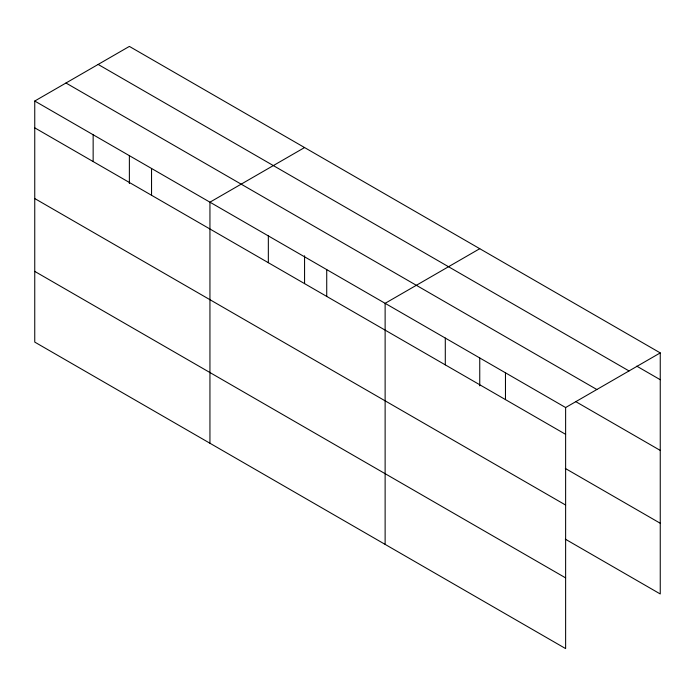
<?xml version="1.0" encoding="UTF-8"?>
<svg xmlns="http://www.w3.org/2000/svg" width="695" height="695" viewBox="0 0 695 695"><rect width="100%" height="100%" fill="white"/><g stroke="black" fill="none" stroke-linecap="round" stroke-linejoin="round"><path stroke-width="1.04" d="M34.75 101.036L565.626 407.539L565.626 648.591L34.75 342.096L34.75 101.036L129.374 46.409L660.25 352.904L660.25 593.964L565.304 539.146M304.566 147.557L209.942 202.184L209.942 443.236M479.75 248.697L385.126 303.324L385.126 544.385M565.626 407.539L660.25 352.904M636.75 366.143L660.25 379.713M98.151 64.435L629.027 370.939M65.973 83.009L596.849 389.513M575.642 401.562L660.25 450.412M34.75 127.845L565.626 434.34M565.304 468.439L660.25 523.257M34.75 198.544L565.626 505.048M34.75 271.389L565.626 577.893M505.465 372.798L505.465 399.608M479.75 357.986L479.75 385.838M445.295 338.065L445.295 364.866M326.728 269.617L326.728 296.418M304.566 255.769L304.566 283.621M268.339 235.9L268.339 262.701M151.545 168.468L151.545 195.269M129.374 155.697L129.374 183.549M93.147 134.752L93.147 161.561"/></g></svg>
